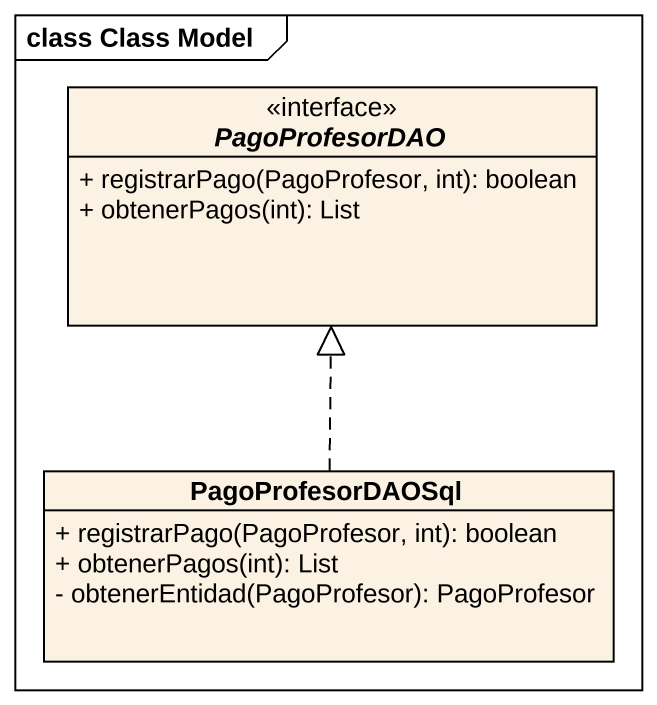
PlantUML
@startuml
mainframe class Class Model
hide circle
hide empty members
skinparam classAttributeIconSize 0
interface PagoProfesorDAO {
  + registrarPago(PagoProfesor, int): boolean
  + obtenerPagos(int): List
}
class PagoProfesorDAOSql {
  + registrarPago(PagoProfesor, int): boolean
  + obtenerPagos(int): List
  - obtenerEntidad(PagoProfesor): PagoProfesor
}
PagoProfesorDAOSql .up.|> PagoProfesorDAO
@enduml
